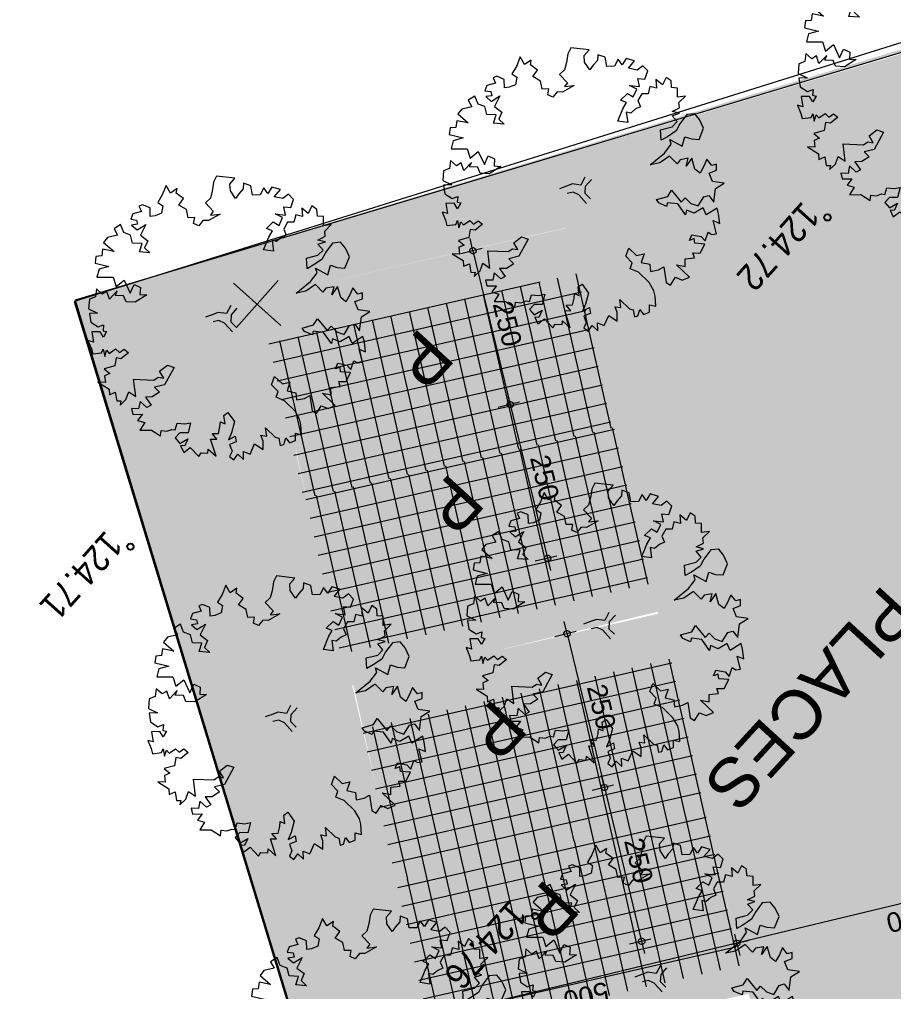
# Model space of a CAD drawing. Header units: metres. Extents: x -2858 to 512, y -1995 to 1252.
# Drawn here: x -907.34 to -893.53, y -789.18 to -773.83 of the extents above; entities that cross this region are included whole.
import ezdxf
from ezdxf.enums import TextEntityAlignment as Align
from ezdxf.lldxf.tags import DXFTag

# ---------------------------------------------------------------- set-up
doc = ezdxf.new("R2010")
doc.units = ezdxf.units.M
doc.header["$PDMODE"] = 33
doc.header["$PDSIZE"] = 0.1
for name, color, linetype in [('Calque commun', 7, 'Continuous'), ('Calque14', 7, 'Continuous'), ('Calque15', 7, 'Continuous'), ('Calque27', 7, 'Continuous'), ('Calque5', 7, 'Continuous'), ('Textes', 7, 'Continuous')]:
    doc.layers.add(name, color=color, linetype=linetype)
doc.styles.add('ARIAL', font='arial.ttf')
doc.styles.add('Arial12', font='arial.ttf', dxfattribs={"width": 0.9, "height": 0.41584})
doc.styles.add('Arial3', font='arial.ttf', dxfattribs={"width": 1.027642, "height": 2.319387})
tags = doc.linetypes.add('DASHDOT2', pattern=[0.5, 0.25, -0.125, 0, -0.125]).pattern_tags.tags
tags[10:11] = [DXFTag(74, 4), DXFTag(75, 0), DXFTag(340, '0'), DXFTag(46, 1.0), DXFTag(50, 0.0), DXFTag(44, 0.0), DXFTag(45, 0.0)]
tags[8:9] = [DXFTag(74, 4), DXFTag(75, 0), DXFTag(340, '0'), DXFTag(46, 1.0), DXFTag(50, 0.0), DXFTag(44, 0.0), DXFTag(45, 0.0)]
tags[6:7] = [DXFTag(74, 4), DXFTag(75, 0), DXFTag(340, '0'), DXFTag(46, 1.0), DXFTag(50, 0.0), DXFTag(44, 0.0), DXFTag(45, 0.0)]
tags[4:5] = [DXFTag(74, 4), DXFTag(75, 0), DXFTag(340, '0'), DXFTag(46, 1.0), DXFTag(50, 0.0), DXFTag(44, 0.0), DXFTag(45, 0.0)]
tags = doc.linetypes.add('DOT2', pattern=[0.125, 0, -0.125]).pattern_tags.tags
tags[6:7] = [DXFTag(74, 4), DXFTag(75, 0), DXFTag(340, '0'), DXFTag(46, 1.0), DXFTag(50, 0.0), DXFTag(44, 0.0), DXFTag(45, 0.0)]
tags[4:5] = [DXFTag(74, 4), DXFTag(75, 0), DXFTag(340, '0'), DXFTag(46, 1.0), DXFTag(50, 0.0), DXFTag(44, 0.0), DXFTag(45, 0.0)]
tags = doc.linetypes.add('HIDDENX2', pattern=[0.75, 0.5, -0.25]).pattern_tags.tags
tags[6:7] = [DXFTag(74, 4), DXFTag(75, 0), DXFTag(340, '0'), DXFTag(46, 1.0), DXFTag(50, 0.0), DXFTag(44, 0.0), DXFTag(45, 0.0)]
tags[4:5] = [DXFTag(74, 4), DXFTag(75, 0), DXFTag(340, '0'), DXFTag(46, 1.0), DXFTag(50, 0.0), DXFTag(44, 0.0), DXFTag(45, 0.0)]

# ---------------------------------------------------------------- blocks, each defined once
blk = doc.blocks.new('arb5')
at = {"layer": 'Calque commun', "color": 0, "linetype": 'ByBlock', "lineweight": -2}
for p, q in [((0.5471, 1.1695), (0.5453, 1.0957)), ((0.5765, 1.1565), (0.5471, 1.1695)), ((0.3387, 1.1317), (0.3079, 1.0847)), ((0.3544, 1.1189), (0.3387, 1.1317)), ((0.4432, 1.1359), (0.4037, 1.1244)), ((0.4638, 1.113), (0.4432, 1.1359)), ((0.4747, 1.1318), (0.4638, 1.113)), ((0.504, 1.1059), (0.4747, 1.1318)), ((0.5259, 1.1274), (0.504, 1.1059)), ((0.5453, 1.0957), (0.5259, 1.1274)), ((0.587, 1.1277), (0.5765, 1.1565)), ((0.6245, 1.1345), (0.587, 1.1277)), ((0.6282, 1.1136), (0.6245, 1.1345)), ((0.7301, 1.1483), (0.7012, 1.1181)), ((0.7426, 1.1256), (0.7301, 1.1483)), ((0.7656, 1.146), (0.7426, 1.1256)), ((0.7891, 1.134), (0.7656, 1.146)), ((0.7842, 1.1095), (0.7891, 1.134)), ((0.2983, 1.1123), (0.2724, 1.0819)), ((0.3079, 1.0847), (0.2983, 1.1123)), ((0.3582, 1.1012), (0.3544, 1.1189)), ((0.3929, 1.1166), (0.3582, 1.1012)), ((0.3908, 1.0919), (0.3929, 1.1166)), ((0.411, 1.0591), (0.3908, 1.0919)), ((0.4037, 1.1244), (0.429, 1.0916)), ((0.429, 1.0916), (0.4163, 1.0768)), ((0.5876, 1.0636), (0.6282, 1.1136)), ((0.6884, 1.0993), (0.6763, 1.0628)), ((0.7012, 1.1181), (0.6884, 1.0993)), ((0.8099, 1.1212), (0.7842, 1.1095)), ((0.8046, 1.0894), (0.8225, 1.1132)), ((0.8115, 1.0755), (0.8046, 1.0894)), ((0.8225, 1.1132), (0.8099, 1.1212)), ((0.2724, 1.0819), (0.2593, 1.0614)), ((0.2593, 1.0614), (0.3105, 1.0472)), ((0.3105, 1.0472), (0.2976, 1.0186)), ((0.4348, 1.0679), (0.411, 1.0591)), ((0.4163, 1.0768), (0.4348, 1.0679)), ((0.6112, 1.0555), (0.5876, 1.0636)), ((0.6386, 1.0356), (0.6112, 1.0555)), ((0.6763, 1.0628), (0.6746, 1.0009)), ((0.8099, 1.0195), (0.8115, 1.0755)), ((0.8574, 1.0487), (0.8454, 1.026)), ((0.8832, 1.0722), (0.8574, 1.0487)), ((0.8899, 1.0307), (0.8832, 1.0722)), ((0.1632, 1.0129), (0.1908, 0.9722)), ((0.2037, 1.0016), (0.1632, 1.0129)), ((0.2504, 1.0348), (0.2037, 1.0016)), ((0.2442, 1.0013), (0.2504, 1.0348)), ((0.2976, 1.0186), (0.3388, 1.0065)), ((0.3388, 1.0065), (0.3512, 0.974)), ((0.6187, 1.0132), (0.6386, 1.0356)), ((0.637, 0.9815), (0.6187, 1.0132)), ((0.8318, 1.0458), (0.8099, 1.0195)), ((0.8454, 1.026), (0.8318, 1.0458)), ((0.9334, 1.045), (0.8899, 1.0307)), ((0.9439, 1.0173), (0.9334, 1.045)), ((0.9677, 1.0408), (0.9439, 1.0173)), ((0.9675, 1.0084), (0.9677, 1.0408)), ((0.9962, 1.0121), (0.9675, 1.0084)), ((0.998, 0.9893), (0.9962, 1.0121)), ((0.1908, 0.9722), (0.1745, 0.9388)), ((0.2627, 0.9893), (0.2442, 1.0013)), ((0.3053, 0.998), (0.2627, 0.9893)), ((0.3177, 0.9683), (0.3053, 0.998)), ((0.3166, 0.9348), (0.3177, 0.9683)), ((0.3512, 0.974), (0.3682, 0.9845)), ((0.3682, 0.9845), (0.3568, 0.9295)), ((0.6026, 0.966), (0.637, 0.9815)), ((0.6289, 0.9481), (0.6026, 0.966)), ((0.6873, 0.9662), (0.6636, 0.9557)), ((0.6746, 1.0009), (0.6873, 0.9662)), ((0.9197, 0.9497), (0.9348, 0.9693)), ((0.9348, 0.9693), (0.9611, 0.9561)), ((0.9611, 0.9561), (0.9751, 0.9827)), ((0.9751, 0.9827), (0.998, 0.9893)), ((0.145, 0.954), (0.1263, 0.9372)), ((0.1263, 0.9372), (0.144, 0.9264)), ((0.144, 0.9264), (0.1386, 0.8938)), ((0.1745, 0.9388), (0.145, 0.954)), ((0.3411, 0.9355), (0.3166, 0.9348)), ((0.3318, 0.8725), (0.3411, 0.9355)), ((0.3568, 0.9295), (0.3821, 0.8949)), ((0.6285, 0.9036), (0.6289, 0.9481)), ((0.6636, 0.9557), (0.6613, 0.9171)), ((0.878, 0.9067), (0.9206, 0.9288)), ((0.9503, 0.9396), (0.9197, 0.9497)), ((0.9206, 0.9288), (0.9503, 0.9396)), ((1.0351, 0.9476), (0.998, 0.8829)), ((1.0356, 0.9043), (1.0351, 0.9476)), ((0.1386, 0.8938), (0.1683, 0.9045)), ((0.1683, 0.9045), (0.2001, 0.9121)), ((0.2001, 0.9121), (0.2019, 0.8845)), ((0.3821, 0.8949), (0.3951, 0.9027)), ((0.3951, 0.9027), (0.4067, 0.8691)), ((0.6613, 0.9171), (0.6285, 0.9036)), ((0.8689, 0.8614), (0.878, 0.9067)), ((0.9586, 0.8911), (0.934, 0.8767)), ((0.9773, 0.8724), (0.9586, 0.8911)), ((0.9815, 0.9019), (0.9773, 0.8724)), ((0.998, 0.8829), (0.9815, 0.9019)), ((1.0486, 0.914), (1.0356, 0.9043)), ((1.0662, 0.8922), (1.0486, 0.914)), ((1.0839, 0.8952), (1.0662, 0.8922)), ((1.0804, 0.844), (1.0839, 0.8952)), ((0.2019, 0.8845), (0.1776, 0.8442)), ((0.1776, 0.8442), (0.2182, 0.8498)), ((0.2182, 0.8498), (0.1877, 0.8343)), ((0.3614, 0.8782), (0.3318, 0.8725)), ((0.4026, 0.8522), (0.3614, 0.8782)), ((0.4067, 0.8691), (0.4026, 0.8522)), ((0.8885, 0.8573), (0.8689, 0.8614)), ((0.9113, 0.8847), (0.8885, 0.8573)), ((0.9182, 0.865), (0.9113, 0.8847)), ((0.934, 0.8767), (0.9182, 0.865)), ((0.1005, 0.8144), (0.0531, 0.7971)), ((0.12, 0.7895), (0.1005, 0.8144)), ((0.1877, 0.8343), (0.2151, 0.8135)), ((0.2151, 0.8135), (0.2357, 0.8153)), ((0.2357, 0.8153), (0.2333, 0.7708)), ((1.0605, 0.8126), (1.0912, 0.823)), ((1.097, 0.8013), (1.0605, 0.8126)), ((1.1139, 0.8378), (1.0804, 0.844)), ((1.0912, 0.823), (1.1018, 0.8092)), ((1.1018, 0.8092), (1.1139, 0.8378)), ((0.0531, 0.7971), (0.0382, 0.7606)), ((0.1317, 0.7629), (0.12, 0.7895)), ((0.1684, 0.7812), (0.1317, 0.7629)), ((0.1826, 0.7251), (0.1684, 0.7812)), ((0.2333, 0.7708), (0.2805, 0.7598)), ((1.0041, 0.7764), (1.0426, 0.797)), ((1.0246, 0.7616), (1.0041, 0.7764)), ((1.0426, 0.797), (1.0652, 0.772)), ((1.0652, 0.772), (1.0936, 0.7718)), ((1.0936, 0.7718), (1.097, 0.8013)), ((0.0382, 0.7606), (0.034, 0.7291)), ((0.034, 0.7291), (0.0583, 0.7072)), ((0.1929, 0.7427), (0.1826, 0.7251)), ((0.2382, 0.7472), (0.1929, 0.7427)), ((0.3139, 0.7358), (0.2382, 0.7472)), ((0.2805, 0.7598), (0.3139, 0.7358)), ((1.0432, 0.7367), (1.0246, 0.7616)), ((1.069, 0.7495), (1.0432, 0.7367)), ((1.0767, 0.7376), (1.069, 0.7495)), ((1.0964, 0.7276), (1.0767, 0.7376)), ((1.11, 0.7086), (1.0964, 0.7276)), ((0.0583, 0.7072), (0.1056, 0.7119)), ((0.1066, 0.6981), (0.1033, 0.6655)), ((0.1056, 0.7119), (0.1383, 0.7204)), ((0.137, 0.6967), (0.1066, 0.6981)), ((0.1782, 0.6699), (0.137, 0.6967)), ((0.1383, 0.7204), (0.1805, 0.7102)), ((0.2083, 0.7012), (0.1782, 0.6699)), ((0.1805, 0.7102), (0.2083, 0.7012)), ((1.1287, 0.7214), (1.11, 0.7086)), ((1.1362, 0.6768), (1.1287, 0.7214)), ((0.0058, 0.6516), (0.0312, 0.6306)), ((0.044, 0.6493), (0.0058, 0.6516)), ((0.058, 0.6658), (0.044, 0.6493)), ((0.0905, 0.6538), (0.058, 0.6658)), ((0.075, 0.6815), (0.0905, 0.6538)), ((0.1033, 0.6655), (0.075, 0.6815)), ((0.5851, 0.6489), (0.584, 0.6182)), ((0.6099, 0.6496), (0.6055, 0.6015)), ((1.1686, 0.6422), (1.1362, 0.6768)), ((0.0312, 0.6306), (0.0034, 0.6052)), ((0.0034, 0.6052), (0.019, 0.5854)), ((0.584, 0.6182), (0.5602, 0.5987)), ((1.0526, 0.5663), (1.0608, 0.6065)), ((1.0608, 0.6065), (1.0804, 0.5996)), ((1.1131, 0.6053), (1.1455, 0.6078)), ((1.1405, 0.5763), (1.1131, 0.6053)), ((1.1319, 0.6355), (1.1686, 0.6422)), ((1.1455, 0.6078), (1.1319, 0.6355)), ((0.019, 0.5854), (0, 0.565)), ((0, 0.565), (0.0029, 0.5402)), ((0.5602, 0.5987), (0.5236, 0.5982)), ((0.5344, 0.5714), (0.5707, 0.5809)), ((0.5707, 0.5809), (0.5902, 0.5523)), ((0.6055, 0.6015), (0.6132, 0.5766)), ((0.6132, 0.5766), (0.6337, 0.5627)), ((0.8823, 0.5716), (0.9613, 0.5907)), ((0.8939, 0.5448), (0.8823, 0.5716)), ((0.9434, 0.5692), (0.9341, 0.5377)), ((0.9559, 0.5502), (0.9434, 0.5692)), ((0.9613, 0.5907), (0.9965, 0.5668)), ((0.9965, 0.5668), (0.9976, 0.5963)), ((0.9976, 0.5963), (1.033, 0.587)), ((1.033, 0.587), (1.0526, 0.5663)), ((1.0804, 0.5996), (1.0801, 0.5622)), ((1.0801, 0.5622), (1.107, 0.5786)), ((1.107, 0.5786), (1.1265, 0.5559)), ((1.1265, 0.5559), (1.1405, 0.5763)), ((0.0029, 0.5402), (0.0365, 0.5498)), ((0.0365, 0.5498), (0.0382, 0.5151)), ((0.0382, 0.5151), (0.062, 0.5408)), ((0.062, 0.5408), (0.0756, 0.5159)), ((0.0756, 0.5159), (0.1033, 0.5306)), ((0.1033, 0.5306), (0.1209, 0.5116)), ((0.1525, 0.5193), (0.1645, 0.5439)), ((0.1645, 0.5439), (0.1853, 0.5348)), ((0.1853, 0.5348), (0.2109, 0.5317)), ((0.2109, 0.5317), (0.2206, 0.5156)), ((0.2206, 0.5156), (0.2484, 0.5492)), ((0.2484, 0.5492), (0.2718, 0.5152)), ((0.5902, 0.5523), (0.6138, 0.5403)), ((0.6138, 0.5403), (0.6412, 0.5263)), ((0.9341, 0.5377), (0.8939, 0.5448)), ((0.9767, 0.5453), (0.9559, 0.5502)), ((1.0313, 0.4806), (0.9767, 0.5453)), ((1.0779, 0.5354), (1.0313, 0.4806)), ((1.0827, 0.5008), (1.0779, 0.5354)), ((0.1049, 0.485), (0.085, 0.4567)), ((0.1303, 0.4505), (0.1049, 0.485)), ((0.1543, 0.4945), (0.1207, 0.4829)), ((0.1207, 0.4829), (0.1303, 0.4505)), ((0.1209, 0.5116), (0.1525, 0.5193)), ((0.1599, 0.4668), (0.1543, 0.4945)), ((0.2193, 0.4959), (0.1897, 0.4894)), ((0.1897, 0.4894), (0.1993, 0.4646)), ((0.2718, 0.5152), (0.2193, 0.4959)), ((1.1143, 0.5135), (1.0827, 0.5008)), ((1.1478, 0.5112), (1.1143, 0.5135)), ((1.1218, 0.461), (1.1446, 0.4896)), ((1.132, 0.5023), (1.1478, 0.5112)), ((1.1446, 0.4896), (1.132, 0.5023)), ((0.0347, 0.4659), (0.0325, 0.4363)), ((0.0674, 0.4805), (0.0347, 0.4659)), ((0.085, 0.4567), (0.0674, 0.4805)), ((0.1993, 0.4646), (0.1599, 0.4668)), ((1.1462, 0.4502), (1.1218, 0.461)), ((1.1295, 0.4334), (1.1462, 0.4502)), ((0.0325, 0.4363), (0.062, 0.4313)), ((0.062, 0.4313), (0.0806, 0.3996)), ((1.1015, 0.3824), (1.1202, 0.4039)), ((1.1202, 0.4039), (1.1397, 0.3801)), ((1.1397, 0.3801), (1.1295, 0.4334)), ((0.0806, 0.3996), (0.0412, 0.398)), ((0.0412, 0.398), (0.0575, 0.3652)), ((0.0575, 0.3652), (0.0882, 0.3709)), ((0.0882, 0.3709), (0.0821, 0.3425)), ((0.9644, 0.3905), (1.0038, 0.3843)), ((0.9662, 0.3677), (0.9644, 0.3905)), ((0.989, 0.3627), (0.9662, 0.3677)), ((0.9888, 0.3411), (0.989, 0.3627)), ((1.0038, 0.3843), (1.0146, 0.3673)), ((1.0146, 0.3673), (1.0432, 0.386)), ((1.0432, 0.386), (1.0816, 0.362)), ((1.0799, 0.3924), (1.1015, 0.3824)), ((1.0816, 0.362), (1.0799, 0.3924)), ((0.0821, 0.3425), (0.1137, 0.351)), ((0.136, 0.3283), (0.1121, 0.2978)), ((0.1137, 0.351), (0.136, 0.3283)), ((1.0203, 0.3338), (0.9888, 0.3411)), ((1.0182, 0.3172), (1.0203, 0.3338)), ((1.0419, 0.3288), (1.0182, 0.3172)), ((1.024, 0.3034), (1.0419, 0.3288)), ((0.1121, 0.2978), (0.1248, 0.2681)), ((0.1248, 0.2681), (0.1435, 0.2829)), ((0.1435, 0.2829), (0.1703, 0.2835)), ((0.1703, 0.2835), (0.194, 0.2864)), ((0.194, 0.2864), (0.1849, 0.249)), ((0.2846, 0.2826), (0.3376, 0.2655)), ((0.315, 0.2559), (0.2846, 0.2826)), ((0.737, 0.2848), (0.792, 0.2698)), ((0.7545, 0.263), (0.737, 0.2848)), ((1.0398, 0.3091), (1.024, 0.3034)), ((1.068, 0.2853), (1.0398, 0.3091)), ((1.0561, 0.2665), (1.068, 0.2853)), ((0.1849, 0.249), (0.1659, 0.2284)), ((0.2918, 0.2068), (0.2953, 0.2541)), ((0.2953, 0.2541), (0.315, 0.2559)), ((0.3376, 0.2655), (0.3524, 0.2477)), ((0.3524, 0.2477), (0.38, 0.2503)), ((0.38, 0.2503), (0.3877, 0.2277)), ((0.7316, 0.2446), (0.7545, 0.263)), ((0.7404, 0.217), (0.7316, 0.2446)), ((0.792, 0.2698), (0.8154, 0.2409)), ((0.9494, 0.237), (0.9684, 0.2514)), ((0.9606, 0.2645), (0.9871, 0.271)), ((0.9684, 0.2514), (0.9606, 0.2645)), ((0.9871, 0.271), (0.9802, 0.2454)), ((0.9802, 0.2454), (1.0036, 0.2208)), ((1.0036, 0.2208), (1.0303, 0.254)), ((1.0303, 0.254), (1.0411, 0.2331)), ((1.0411, 0.2331), (1.0561, 0.2665)), ((0.1659, 0.2284), (0.1344, 0.2278)), ((0.1344, 0.2278), (0.1792, 0.1663)), ((0.2366, 0.1943), (0.2634, 0.209)), ((0.2634, 0.209), (0.2918, 0.2068)), ((0.3877, 0.2277), (0.3659, 0.2149)), ((0.3659, 0.2149), (0.3855, 0.1951)), ((0.7779, 0.2293), (0.7404, 0.217)), ((0.7547, 0.1743), (0.7779, 0.2293)), ((0.8154, 0.2409), (0.8045, 0.2164)), ((0.8045, 0.2164), (0.826, 0.1907)), ((0.971, 0.2258), (0.9494, 0.237)), ((0.9766, 0.1903), (0.971, 0.2258)), ((0.1792, 0.1663), (0.206, 0.174)), ((0.206, 0.174), (0.2366, 0.1943)), ((0.3855, 0.1951), (0.3656, 0.1676)), ((0.3656, 0.1676), (0.3732, 0.1313)), ((0.5988, 0.146), (0.599, 0.1767)), ((0.599, 0.1767), (0.6255, 0.1419)), ((0.7971, 0.1681), (0.7547, 0.1743)), ((0.7771, 0.1328), (0.7971, 0.1681)), ((0.826, 0.1907), (0.8071, 0.1838)), ((0.8071, 0.1838), (0.8535, 0.1826)), ((0.8535, 0.1826), (0.8375, 0.1531)), ((0.9304, 0.1859), (0.9539, 0.162)), ((0.9419, 0.1464), (0.9304, 0.1859)), ((0.9539, 0.162), (0.9766, 0.1903)), ((0.3732, 0.1313), (0.3405, 0.1276)), ((0.3405, 0.1276), (0.3441, 0.091)), ((0.5683, 0.1364), (0.5988, 0.146)), ((0.5719, 0.0981), (0.5683, 0.1364)), ((0.6255, 0.1419), (0.5927, 0.1264)), ((0.5927, 0.1264), (0.6181, 0.0966)), ((0.8221, 0.0832), (0.7771, 0.1328)), ((0.8375, 0.1531), (0.8592, 0.147)), ((0.8592, 0.147), (0.8597, 0.1144)), ((0.8597, 0.1144), (0.8866, 0.1339)), ((0.8866, 0.1339), (0.9102, 0.1219)), ((0.9102, 0.1219), (0.9419, 0.1464)), ((0.3441, 0.091), (0.3274, 0.0804)), ((0.4201, 0.0844), (0.4467, 0.1011)), ((0.4238, 0.0599), (0.4201, 0.0844)), ((0.4467, 0.1011), (0.4722, 0.0891)), ((0.4722, 0.0891), (0.4878, 0.076)), ((0.5245, 0.0847), (0.5719, 0.0981)), ((0.5658, 0.0734), (0.5245, 0.0847)), ((0.6181, 0.0966), (0.5993, 0.0683)), ((0.7559, 0.0896), (0.7915, 0.0676)), ((0.7842, 0.0381), (0.7559, 0.0896)), ((0.7915, 0.0676), (0.8221, 0.0832)), ((0.3274, 0.0804), (0.3597, 0.0722)), ((0.3597, 0.0722), (0.3488, 0.0377)), ((0.3488, 0.0377), (0.3883, 0.0523)), ((0.3883, 0.0523), (0.4238, 0.0599)), ((0.4878, 0.076), (0.462, 0.0517)), ((0.462, 0.0517), (0.4736, 0.0201)), ((0.5369, 0.0441), (0.5468, 0.0589)), ((0.5505, 0.0243), (0.5369, 0.0441)), ((0.5468, 0.0589), (0.5664, 0.043)), ((0.5664, 0.043), (0.5658, 0.0734)), ((0.6109, 0.0407), (0.5957, 0.0081)), ((0.5993, 0.0683), (0.6109, 0.0407)), ((0.6958, 0.0636), (0.7211, 0.022)), ((0.6973, 0.0065), (0.6958, 0.0636)), ((0.4736, 0.0201), (0.4885, 0.0129)), ((0.4885, 0.0129), (0.4974, 0.0357)), ((0.4974, 0.0357), (0.5287, 0.0157)), ((0.5287, 0.0157), (0.5505, 0.0243)), ((0.5957, 0.0081), (0.6263, 0)), ((0.6263, 0), (0.6364, 0.0286)), ((0.6364, 0.0286), (0.6717, 0.0047)), ((0.6717, 0.0047), (0.6973, 0.0065)), ((0.7211, 0.022), (0.7437, 0.0385)), ((0.7437, 0.0385), (0.7616, 0.0217)), ((0.7616, 0.0217), (0.7842, 0.0381))]:
    blk.add_line(p, q, dxfattribs=at)
blk = doc.blocks.new('PointTopo_SPE')
at = {"layer": 'Calque commun', "color": 1, "linetype": 'ByBlock', "lineweight": -2}
blk.add_point((0, 0), dxfattribs=at)
blk = doc.blocks.new('geometrebondepartleger')
at = {"layer": 'Calque commun', "color": 10, "linetype": 'DASHDOT2', "lineweight": 18, "flags": 128}
blk.add_lwpolyline([(45.287, 98.087), (42.936, 93.876), (22.492, 69.355), (46.896, 54.821), (60.022, 76.482), (130.155, 64.253), (145.314, 148.376), (109.348, 154.881), (91.263, 130.116), (87.378, 124.832), (86.331, 123.279), (83.811, 118.812), (74.918, 102.586), (72.616, 98.359), (63.065, 85.914), (45.158, 97.961)], close=True, dxfattribs=at)
at = {"layer": 'Calque27', "color": 1, "linetype": 'Continuous', "lineweight": 9}
for p, q in [((45, 56.5, 79), (45, 57.5, 79)), ((44.5, 57, 79), (45.5, 57, 79))]:
    blk.add_line(p, q, dxfattribs=at)
at = {"layer": 'Calque5', "color": 30, "linetype": 'Continuous', "lineweight": 9, "true_color": 0xff7f00}
for points in [[(46.862, 54.842, 79), (60.001, 76.473, 79), (46.896, 54.821, 79), (60.036, 76.452, 79)], [(22.669, 69.567, 79), (46.889, 54.849, 79), (22.648, 69.533, 79), (46.868, 54.815, 79)]]:
    blk.add_trace(points, dxfattribs=at)
at = {"layer": 'Calque14', "color": 0, "linetype": 'ByBlock', "lineweight": -2}
for p in [(49.269, 66.713, 203.76), (37.969, 62.799, 203.72), (49.186, 58.062, 203.713)]:
    blk.add_blockref('PointTopo_SPE', p, dxfattribs=at)
at = {"layer": 'Calque15', "color": 1, "linetype": 'ByBlock', "lineweight": -2, "style": 'Arial12', "width": 0.9}
for s, p in [('124.76', (49.329, 66.653, 203.76)), ('124.72', (38.029, 62.739, 203.72)), ('124.71', (49.246, 58.002, 203.713))]:
    blk.add_text(s, height=0.4158, dxfattribs=at).set_placement(p, align=Align.TOP_LEFT)
blk = doc.blocks.new('hatch9')
at = {"layer": 'Calque commun', "color": 64, "linetype": 'Continuous', "lineweight": 9}
for p, q in [((-27.519, 51.158), (-26.057, 53.222)), ((-27.274, 50.985), (-25.813, 53.048)), ((-27.03, 50.811), (-25.568, 52.875)), ((-26.785, 50.638), (-25.323, 52.701)), ((-26.54, 50.465), (-25.078, 52.528)), ((-26.295, 50.291), (-24.833, 52.354)), ((-26.05, 50.118), (-24.589, 52.181)), ((-25.806, 49.944), (-24.344, 52.008)), ((-25.561, 49.771), (-24.099, 51.834)), ((-25.316, 49.598), (-23.854, 51.661)), ((-25.071, 49.424), (-23.609, 51.487)), ((-24.826, 49.251), (-23.365, 51.314)), ((-24.582, 49.077), (-23.12, 51.141)), ((-24.337, 48.904), (-22.875, 50.967)), ((-24.092, 48.73), (-22.63, 50.794)), ((-23.847, 48.557), (-22.385, 50.62)), ((-23.602, 48.384), (-22.141, 50.447))]:
    blk.add_line(p, q, dxfattribs=at)
blk = doc.blocks.new('hatch10')
at = {"layer": 'Calque commun', "color": 64, "linetype": 'Continuous', "lineweight": 9}
for p, q in [((-22.051, 50.261), (-26.131, 53.152)), ((-22.226, 50.017), (-26.306, 52.907)), ((-22.4, 49.773), (-26.48, 52.663)), ((-22.574, 49.529), (-26.654, 52.419)), ((-22.749, 49.285), (-26.829, 52.175)), ((-22.923, 49.04), (-27.003, 51.931)), ((-23.097, 48.796), (-27.177, 51.687)), ((-23.272, 48.552), (-27.351, 51.442)), ((-23.446, 48.308), (-27.526, 51.198))]:
    blk.add_line(p, q, dxfattribs=at)
blk = doc.blocks.new('new161')
at = {"layer": 'Calque commun', "color": 1, "linetype": 'Continuous', "lineweight": 9}
blk.add_arc((0, 0), 0.5, 0, 359.9994, dxfattribs=at)
blk = doc.blocks.new('new162')
at = {"layer": 'Calque commun', "color": 1, "linetype": 'Continuous', "lineweight": 9}
blk.add_arc((0, 0), 0.5, 0, 359.9994, dxfattribs=at)
blk = doc.blocks.new('DimLine14461')
at = {"layer": 'Calque commun', "color": 1, "linetype": 'Continuous', "lineweight": 9}
for p, q in [((-27.28, 61.165), (-27.445, 61.279)), ((-27.365, 61.042), (-27.166, 61.33)), ((-27.28, 61.165), (-22.768, 58.051)), ((-22.853, 57.928), (-22.654, 58.216)), ((-22.768, 58.051), (-22.603, 57.938))]:
    blk.add_line(p, q, dxfattribs=at)
at = {"layer": 'Calque commun', "color": 1, "linetype": 'Continuous', "lineweight": 9, "xscale": 0.1000000037627359, "yscale": 0.1000000037627359, "zscale": 0.1000000037627359, "rotation": 325.391447777046}
for name, p in [('new161', (-27.28, 61.165)), ('new162', (-22.768, 58.051))]:
    blk.add_blockref(name, p, dxfattribs=at)
at = {"layer": 'Calque commun', "color": 1, "linetype": 'Continuous', "lineweight": 9, "style": 'ARIAL'}
blk.add_text('550', height=0.3093, rotation=325.3914, dxfattribs=at).set_placement((-25.018, 59.616), align=Align.BOTTOM_CENTER)
blk = doc.blocks.new('new163')
at = {"layer": 'Calque commun', "color": 1, "linetype": 'Continuous', "lineweight": 9}
blk.add_arc((0, 0), 0.5, 0, 359.9994, dxfattribs=at)
blk = doc.blocks.new('new164')
at = {"layer": 'Calque commun', "color": 1, "linetype": 'Continuous', "lineweight": 9}
blk.add_arc((0, 0), 0.5, 0, 359.9994, dxfattribs=at)
blk = doc.blocks.new('DimLine14467')
at = {"layer": 'Calque commun', "color": 1, "linetype": 'Continuous', "lineweight": 9}
for p, q in [((-22.853, 57.928), (-22.654, 58.216)), ((-22.768, 58.051), (-22.932, 58.165)), ((-22.768, 58.051), (-18.639, 55.202)), ((-18.724, 55.078), (-18.525, 55.367)), ((-18.639, 55.202), (-18.474, 55.088))]:
    blk.add_line(p, q, dxfattribs=at)
at = {"layer": 'Calque commun', "color": 1, "linetype": 'Continuous', "lineweight": 9, "xscale": 0.1000000065245133, "yscale": 0.1000000065245133, "zscale": 0.1000000065245133, "rotation": 325.3914229358297}
for name, p in [('new163', (-22.768, 58.051)), ('new164', (-18.639, 55.202))]:
    blk.add_blockref(name, p, dxfattribs=at)
at = {"layer": 'Calque commun', "color": 1, "linetype": 'Continuous', "lineweight": 9, "style": 'ARIAL'}
blk.add_text('500', height=0.3093, rotation=325.3914, dxfattribs=at).set_placement((-20.698, 56.635), align=Align.BOTTOM_CENTER)
blk = doc.blocks.new('new167')
at = {"layer": 'Calque commun', "color": 1, "linetype": 'Continuous', "lineweight": 9}
blk.add_arc((0, 0), 0.5, 0, 359.9994, dxfattribs=at)
blk = doc.blocks.new('new168')
at = {"layer": 'Calque commun', "color": 1, "linetype": 'Continuous', "lineweight": 9}
blk.add_arc((0, 0), 0.5, 0, 359.9994, dxfattribs=at)
blk = doc.blocks.new('DimLine14487')
at = {"layer": 'Calque commun', "color": 1, "linetype": 'Continuous', "lineweight": 9}
for p, q in [((-26.843, 49.798), (-26.555, 49.599)), ((-26.719, 49.713), (-26.606, 49.877)), ((-28.135, 47.654), (-26.719, 49.713)), ((-28.259, 47.739), (-27.971, 47.541)), ((-28.135, 47.654), (-28.249, 47.489))]:
    blk.add_line(p, q, dxfattribs=at)
at = {"layer": 'Calque commun', "color": 1, "linetype": 'Continuous', "lineweight": 9, "xscale": 0.09999999770063134, "yscale": 0.09999999770063134, "zscale": 0.09999999770063134, "rotation": 55.47933052258958}
for name, p in [('new168', (-26.719, 49.713)), ('new167', (-28.135, 47.654))]:
    blk.add_blockref(name, p, dxfattribs=at)
at = {"layer": 'Calque commun', "color": 1, "linetype": 'Continuous', "lineweight": 9, "style": 'ARIAL'}
blk.add_text('250', height=0.3093, rotation=55.4793, dxfattribs=at).set_placement((-27.436, 48.689), align=Align.BOTTOM_CENTER)
blk = doc.blocks.new('new169')
at = {"layer": 'Calque commun', "color": 1, "linetype": 'Continuous', "lineweight": 9}
blk.add_arc((0, 0), 0.5, 0, 359.9994, dxfattribs=at)
blk = doc.blocks.new('new170')
at = {"layer": 'Calque commun', "color": 1, "linetype": 'Continuous', "lineweight": 9}
blk.add_arc((0, 0), 0.5, 0, 359.9994, dxfattribs=at)
blk = doc.blocks.new('DimLine14493')
at = {"layer": 'Calque commun', "color": 1, "linetype": 'Continuous', "lineweight": 9}
for p, q in [((-25.304, 51.77), (-25.191, 51.935)), ((-26.719, 49.713), (-25.304, 51.77)), ((-25.427, 51.855), (-25.139, 51.657)), ((-26.843, 49.798), (-26.555, 49.599)), ((-26.719, 49.713), (-26.833, 49.548))]:
    blk.add_line(p, q, dxfattribs=at)
at = {"layer": 'Calque commun', "color": 1, "linetype": 'Continuous', "lineweight": 9, "xscale": 0.1000000049992834, "yscale": 0.1000000049992834, "zscale": 0.1000000049992834, "rotation": 55.46938239328183}
for name, p in [('new170', (-25.304, 51.77)), ('new169', (-26.719, 49.713))]:
    blk.add_blockref(name, p, dxfattribs=at)
at = {"layer": 'Calque commun', "color": 1, "linetype": 'Continuous', "lineweight": 9, "style": 'ARIAL'}
blk.add_text('250', height=0.3093, rotation=55.4694, dxfattribs=at).set_placement((-26.02, 50.747), align=Align.BOTTOM_CENTER)
blk = doc.blocks.new('new171')
at = {"layer": 'Calque commun', "color": 1, "linetype": 'Continuous', "lineweight": 9}
blk.add_arc((0, 0), 0.5, 0, 359.9994, dxfattribs=at)
blk = doc.blocks.new('new172')
at = {"layer": 'Calque commun', "color": 1, "linetype": 'Continuous', "lineweight": 9}
blk.add_arc((0, 0), 0.5, 0, 359.9994, dxfattribs=at)
blk = doc.blocks.new('DimLine14499')
at = {"layer": 'Calque commun', "color": 1, "linetype": 'Continuous', "lineweight": 9}
for p, q in [((-23.206, 54.853), (-23.092, 55.018)), ((-24.622, 52.795), (-23.206, 54.853)), ((-23.329, 54.938), (-23.041, 54.74)), ((-24.745, 52.88), (-24.457, 52.682)), ((-24.622, 52.795), (-24.735, 52.63))]:
    blk.add_line(p, q, dxfattribs=at)
at = {"layer": 'Calque commun', "color": 1, "linetype": 'Continuous', "lineweight": 9, "xscale": 0.1000000057025223, "yscale": 0.1000000057025223, "zscale": 0.1000000057025223, "rotation": 55.46919353549819}
for name, p in [('new172', (-23.206, 54.853)), ('new171', (-24.622, 52.795))]:
    blk.add_blockref(name, p, dxfattribs=at)
at = {"layer": 'Calque commun', "color": 1, "linetype": 'Continuous', "lineweight": 9, "style": 'ARIAL'}
blk.add_text('250', height=0.3093, rotation=55.4692, dxfattribs=at).set_placement((-23.922, 53.83), align=Align.BOTTOM_CENTER)
blk = doc.blocks.new('new173')
at = {"layer": 'Calque commun', "color": 1, "linetype": 'Continuous', "lineweight": 9}
blk.add_arc((0, 0), 0.5, 0, 359.9994, dxfattribs=at)
blk = doc.blocks.new('new174')
at = {"layer": 'Calque commun', "color": 1, "linetype": 'Continuous', "lineweight": 9}
blk.add_arc((0, 0), 0.5, 0, 359.9994, dxfattribs=at)
blk = doc.blocks.new('DimLine14505')
at = {"layer": 'Calque commun', "color": 1, "linetype": 'Continuous', "lineweight": 9}
for p, q in [((-21.912, 56.997), (-21.624, 56.799)), ((-21.789, 56.912), (-21.675, 57.077)), ((-23.206, 54.853), (-21.789, 56.912)), ((-23.329, 54.938), (-23.041, 54.74)), ((-23.206, 54.853), (-23.319, 54.688))]:
    blk.add_line(p, q, dxfattribs=at)
at = {"layer": 'Calque commun', "color": 1, "linetype": 'Continuous', "lineweight": 9, "xscale": 0.1000000074493138, "yscale": 0.1000000074493138, "zscale": 0.1000000074493138, "rotation": 55.46944813133508}
for name, p in [('new174', (-21.789, 56.912)), ('new173', (-23.206, 54.853))]:
    blk.add_blockref(name, p, dxfattribs=at)
at = {"layer": 'Calque commun', "color": 1, "linetype": 'Continuous', "lineweight": 9, "style": 'ARIAL'}
blk.add_text('250', height=0.3093, rotation=55.4694, dxfattribs=at).set_placement((-22.505, 55.888), align=Align.BOTTOM_CENTER)
blk = doc.blocks.new('hatch69')
at = {"layer": 'Calque commun', "color": 64, "linetype": 'Continuous', "lineweight": 9}
for p, q in [((-28.946, 49.107), (-27.501, 51.146)), ((-28.701, 48.933), (-27.257, 50.973)), ((-28.457, 48.759), (-27.012, 50.799)), ((-28.212, 48.585), (-26.767, 50.626)), ((-27.968, 48.411), (-26.522, 50.452)), ((-27.723, 48.238), (-26.277, 50.279)), ((-27.479, 48.064), (-26.033, 50.105)), ((-27.235, 47.89), (-25.788, 49.932)), ((-26.99, 47.716), (-25.543, 49.759)), ((-26.746, 47.542), (-25.298, 49.585)), ((-26.501, 47.368), (-25.053, 49.412)), ((-26.257, 47.194), (-24.809, 49.238)), ((-26.012, 47.02), (-24.564, 49.065)), ((-25.768, 46.846), (-24.319, 48.891)), ((-25.523, 46.672), (-24.074, 48.718)), ((-25.279, 46.498), (-23.829, 48.545)), ((-25.035, 46.325), (-23.585, 48.371))]:
    blk.add_line(p, q, dxfattribs=at)
blk = doc.blocks.new('hatch70')
at = {"layer": 'Calque commun', "color": 64, "linetype": 'Continuous', "lineweight": 9}
for p, q in [((-23.495, 48.186), (-27.575, 51.076)), ((-23.67, 47.941), (-27.749, 50.832)), ((-23.844, 47.697), (-27.924, 50.588)), ((-24.018, 47.453), (-28.098, 50.344)), ((-24.193, 47.209), (-28.272, 50.099)), ((-24.367, 46.965), (-28.447, 49.855)), ((-24.541, 46.721), (-28.621, 49.611)), ((-24.716, 46.476), (-28.795, 49.367)), ((-24.89, 46.232), (-28.477, 48.773))]:
    blk.add_line(p, q, dxfattribs=at)
blk = doc.blocks.new('hatch81')
at = {"layer": 'Calque commun', "color": 64, "linetype": 'Continuous', "lineweight": 9}
for p, q in [((-21.868, 59.322), (-20.165, 61.727)), ((-21.623, 59.149), (-19.921, 61.552)), ((-21.378, 58.976), (-19.677, 61.378)), ((-21.134, 58.802), (-19.432, 61.204)), ((-20.889, 58.629), (-19.188, 61.03)), ((-20.644, 58.455), (-18.944, 60.856)), ((-20.399, 58.282), (-18.699, 60.682)), ((-20.154, 58.109), (-18.455, 60.507)), ((-19.91, 57.935), (-18.211, 60.333)), ((-19.665, 57.762), (-17.967, 60.159)), ((-19.42, 57.588), (-17.722, 59.985)), ((-19.175, 57.415), (-17.478, 59.811)), ((-18.931, 57.241), (-17.234, 59.637)), ((-18.686, 57.068), (-16.99, 59.462)), ((-18.441, 56.895), (-16.745, 59.288)), ((-18.196, 56.721), (-16.501, 59.114)), ((-17.951, 56.548), (-16.257, 58.94))]:
    blk.add_line(p, q, dxfattribs=at)
blk = doc.blocks.new('hatch82')
at = {"layer": 'Calque commun', "color": 64, "linetype": 'Continuous', "lineweight": 9}
for p, q in [((-16.209, 58.661), (-20.292, 61.552)), ((-16.383, 58.416), (-20.465, 61.308)), ((-16.556, 58.171), (-20.638, 61.063)), ((-16.73, 57.927), (-20.812, 60.818)), ((-16.903, 57.682), (-20.985, 60.573)), ((-17.077, 57.437), (-21.158, 60.328)), ((-17.251, 57.192), (-21.331, 60.083)), ((-17.424, 56.948), (-21.505, 59.838)), ((-17.598, 56.703), (-21.678, 59.593)), ((-17.771, 56.458), (-21.851, 59.348))]:
    blk.add_line(p, q, dxfattribs=at)
blk = doc.blocks.new('hatch83')
at = {"layer": 'Calque commun', "color": 64, "linetype": 'Continuous', "lineweight": 9}
for p, q in [((-22.528, 58.317), (-23.973, 56.277)), ((-22.283, 58.143), (-23.728, 56.103)), ((-22.038, 57.97), (-23.484, 55.93)), ((-21.794, 57.797), (-23.239, 55.757)), ((-21.549, 57.623), (-22.994, 55.583)), ((-21.304, 57.45), (-22.749, 55.41)), ((-21.059, 57.276), (-22.504, 55.236)), ((-20.814, 57.103), (-22.26, 55.063)), ((-20.57, 56.929), (-22.015, 54.89)), ((-20.325, 56.756), (-21.77, 54.716)), ((-20.08, 56.583), (-21.525, 54.543)), ((-19.835, 56.409), (-21.28, 54.369)), ((-19.59, 56.236), (-21.036, 54.196)), ((-19.346, 56.062), (-20.791, 54.022)), ((-19.101, 55.889), (-20.546, 53.849)), ((-18.856, 55.716), (-20.301, 53.676)), ((-18.611, 55.542), (-20.056, 53.502))]:
    blk.add_line(p, q, dxfattribs=at)
blk = doc.blocks.new('hatch84')
at = {"layer": 'Calque commun', "color": 64, "linetype": 'Continuous', "lineweight": 9}
for p, q in [((-22.712, 58.082), (-18.632, 55.192)), ((-22.885, 57.837), (-18.806, 54.947)), ((-23.059, 57.593), (-18.979, 54.702)), ((-23.232, 57.348), (-19.152, 54.457)), ((-23.406, 57.103), (-19.326, 54.212)), ((-23.579, 56.858), (-19.499, 53.968)), ((-23.753, 56.613), (-19.673, 53.723)), ((-23.926, 56.369), (-19.846, 53.478))]:
    blk.add_line(p, q, dxfattribs=at)
blk = doc.blocks.new('hatch85')
at = {"layer": 'Calque commun', "color": 64, "linetype": 'Continuous', "lineweight": 9}
for p, q in [((-23.973, 56.277), (-25.398, 54.266)), ((-23.728, 56.104), (-25.153, 54.093)), ((-23.483, 55.931), (-24.908, 53.919)), ((-23.239, 55.757), (-24.663, 53.746)), ((-22.994, 55.584), (-24.419, 53.572)), ((-22.749, 55.41), (-24.174, 53.399)), ((-22.504, 55.237), (-23.929, 53.226)), ((-22.259, 55.063), (-23.684, 53.052)), ((-22.015, 54.89), (-23.439, 52.879)), ((-21.77, 54.717), (-23.195, 52.705)), ((-21.525, 54.543), (-22.95, 52.532)), ((-21.28, 54.37), (-22.705, 52.359)), ((-21.035, 54.196), (-22.46, 52.185)), ((-20.791, 54.023), (-22.215, 52.012)), ((-20.546, 53.85), (-21.971, 51.838)), ((-20.301, 53.676), (-21.726, 51.665)), ((-20.056, 53.503), (-21.481, 51.491))]:
    blk.add_line(p, q, dxfattribs=at)
blk = doc.blocks.new('hatch86')
at = {"layer": 'Calque commun', "color": 64, "linetype": 'Continuous', "lineweight": 9}
for p, q in [((-24.158, 56.043), (-20.078, 53.153)), ((-24.332, 55.799), (-20.252, 52.909)), ((-24.507, 55.555), (-20.427, 52.665)), ((-24.681, 55.311), (-20.601, 52.421)), ((-24.856, 55.067), (-20.776, 52.177)), ((-25.03, 54.823), (-20.95, 51.933)), ((-25.204, 54.579), (-21.124, 51.688)), ((-25.379, 54.335), (-21.299, 51.444))]:
    blk.add_line(p, q, dxfattribs=at)

msp = doc.modelspace()

# ---------------------------------------------------------------- hatches: boundary and pattern name
at = {"layer": 'Calque commun', "linetype": 'Continuous', "lineweight": 9}
h = msp.add_hatch(color=71, dxfattribs=at)
h.paths.add_polyline_path([(-899.085, -802.491), (-899.795, -803.051), (-903.981, -806.37), (-903.981, -806.37), (-903.99, -806.356), (-925.306, -823.149), (-925.237, -823.239), (-921.672, -826.249), (-919.075, -827.26), (-919.184, -823.293), (-919.184, -823.293), (-918.06, -820.128), (-916.028, -817.726), (-903.128, -807.765), (-901.079, -806.227), (-899.742, -805.507), (-898.514, -804.959), (-896.564, -804.142), (-896.573, -804.104), (-896.562, -804.107), (-897.375, -800.541), (-893.329, -799.634), (-893.333, -799.619), (-895.479, -800.102), (-896.037, -797.767), (-898.741, -798.375), (-900.176, -792.454), (-900.176, -792.454), (-900.176, -792.454), (-900.682, -790.321), (-895.807, -789.209), (-895.295, -791.357), (-895.295, -791.357), (-895.297, -791.357), (-896.087, -787.976), (-900.948, -789.148), (-902.086, -784.345), (-897.234, -783.175), (-897.554, -781.954), (-902.394, -783.121), (-903.55, -778.248), (-903.547, -778.218), (-898.71, -777.12), (-886.801, -774.137), (-885.783, -779.114), (-887.403, -779.398), (-886.163, -784.391), (-886.25, -784.291), (-891.044, -785.384), (-890.893, -786.256), (-886.058, -785.069), (-884.908, -789.939), (-884.378, -789.84), (-882.787, -797.156), (-887.897, -798.334), (-887.867, -798.367), (-887.374, -798.832), (-886.841, -799.088), (-886.27, -799.109), (-886.333, -798.879), (-879.161, -797.245), (-878.977, -797.197), (-878.95, -797.195), (-880.399, -788.852), (-880.399, -788.852), (-883.348, -771.374), (-906.461, -778.26)])
h.paths.add_polyline_path([(-881.98, -779.483), (-881.919, -779.477), (-880.926, -785.465), (-881.015, -785.44)], flags=16)
h.paths.add_polyline_path([(-892.932, -801.142), (-892.928, -801.134), (-892.932, -801.118)])
h.paths.add_polyline_path([(-895.104, -801.644), (-894.754, -803.547), (-892.542, -802.969), (-892.973, -801.215), (-892.951, -801.176), (-892.954, -801.163)])
h = msp.add_hatch(color=43, dxfattribs=at)
h.paths.add_polyline_path([(-894.837, -793.324), (-893.053, -800.658), (-892.978, -801.194), (-892.542, -802.969), (-891.773, -806.084), (-889.936, -805.598), (-877.968, -802.808), (-878.922, -797.378), (-885.3, -798.822), (-886.27, -799.109), (-886.841, -799.088), (-887.374, -798.832), (-887.867, -798.367), (-887.897, -798.334), (-887.67, -798.278), (-889.257, -790.931), (-889.726, -791.088), (-892.277, -780.51), (-890.618, -780.131), (-891.163, -777.741), (-891.198, -777.749), (-891.74, -775.374), (-898.71, -777.12)])
h.paths.add_polyline_path([(-888.798, -774.638), (-886.879, -774.2), (-886.331, -776.604), (-886.298, -776.596), (-886.801, -774.137)])
h.paths.add_polyline_path([(-887.13, -779.35), (-885.783, -779.113), (-885.797, -779.046)])
h.paths.add_polyline_path([(-885.506, -789.999), (-880.396, -788.871), (-880.397, -788.864)])

# ---------------------------------------------------------------- linework, layer by layer
at = {"layer": 'Calque commun', "color": 20, "linetype": 'HIDDENX2', "lineweight": 18}
for p, q in [((-879.347, -770.14), (-906.461, -778.26)), ((-906.461, -778.26), (-899.085, -802.491))]:
    msp.add_line(p, q, dxfattribs=at)
at = {"layer": 'Calque commun', "color": 3, "linetype": 'HIDDENX2', "lineweight": 18}
msp.add_arc((-882.24, -717.965), 79.919, 213.66228, 280.93645, dxfattribs=at)
at = {"layer": 'Calque commun', "color": 43, "linetype": 'Continuous', "lineweight": 9, "true_color": 0xdbbe82}
for points in [[(-898.123, -779.554), (-898.67, -777.116), (-902.998, -780.666), (-903.547, -778.218)], [(-898.123, -779.554), (-898.672, -777.146), (-902.998, -780.666), (-903.55, -778.248)], [(-898.123, -779.554), (-898.672, -777.146), (-902.998, -780.666), (-903.55, -778.248)], [(-897.54, -782.014), (-898.093, -779.547), (-902.415, -783.126), (-902.968, -780.659)], [(-897.54, -782.014), (-898.093, -779.547), (-902.415, -783.126), (-902.968, -780.659)], [(-896.659, -785.607), (-897.197, -783.201), (-901.533, -786.718), (-902.072, -784.313)], [(-896.659, -785.607), (-897.197, -783.201), (-901.533, -786.718), (-902.072, -784.313)], [(-896.103, -788.043), (-896.659, -785.606), (-900.978, -789.155), (-901.534, -786.718)], [(-896.103, -788.043), (-896.659, -785.606), (-900.978, -789.155), (-901.534, -786.718)]]:
    msp.add_trace(points, dxfattribs=at)

# ---------------------------------------------------------------- block references
at = {"layer": 'Calque commun', "color": 0, "linetype": 'ByBlock', "lineweight": -2, "rotation": 228.1617603435354}
for name, p in [('geometrebondepartleger', (-916.037, -706.778)), ('hatch70', (-954.447, -766.656)), ('hatch69', (-954.447, -766.656)), ('hatch10', (-954.447, -766.656)), ('hatch9', (-954.447, -766.656)), ('hatch86', (-954.447, -766.656)), ('hatch85', (-954.447, -766.656)), ('hatch84', (-954.447, -766.656)), ('hatch83', (-954.447, -766.656)), ('hatch82', (-954.447, -766.656)), ('hatch81', (-954.447, -766.656))]:
    msp.add_blockref(name, p, dxfattribs=at)
at = {"layer": 'Calque commun', "color": 64, "linetype": 'DOT2', "lineweight": 18, "xscale": 3.814697213713691, "yscale": 3.814696974833698, "zscale": 3.814697265625, "rotation": 227.4939527206939}
for p in [(-893.024, -771.655), (-898.637, -773.343), (-904.232, -775.372), (-898.258, -780.218), (-903.287, -781.683), (-897.445, -785.791), (-901.76, -786.945)]:
    msp.add_blockref('arb5', p, dxfattribs=at)
at = {"layer": 'Calque commun', "color": 1, "linetype": 'Continuous', "lineweight": 9, "rotation": 228.1617603435354}
for name in ['DimLine14487', 'DimLine14493', 'DimLine14499', 'DimLine14461', 'DimLine14505', 'DimLine14467']:
    msp.add_blockref(name, (-954.447, -766.656), dxfattribs=at)

# ---------------------------------------------------------------- texts
at = {"layer": 'Textes', "color": 5, "linetype": 'ByBlock', "lineweight": -2, "style": 'Arial3'}
for s, height, rotation, p in [('P', 0.773, 227.4939, (-901.173, -778.514)), ('P', 0.773, 227.4939, (-900.695, -780.807)), ('16 PLACES', 0.7731, 227.494, (-892.847, -781.468)), ('P', 0.773, 227.4939, (-900.018, -784.371)), ('P', 0.773, 227.494, (-899.192, -787.217))]:
    msp.add_text(s, height=height, rotation=rotation, dxfattribs=at).set_placement(p, align=Align.BOTTOM_LEFT)

doc.saveas('drawing.dxf')
